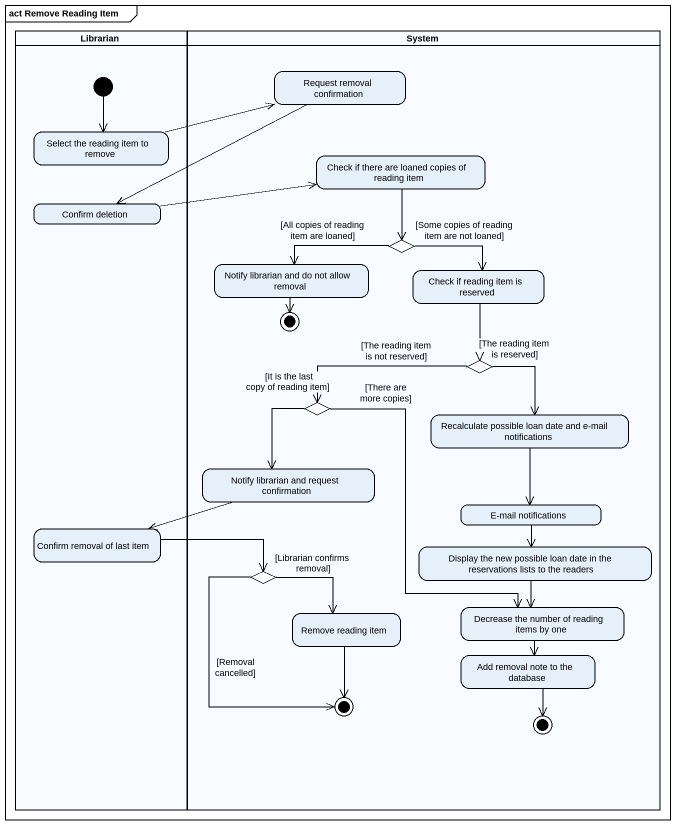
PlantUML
@startuml
mainframe act Remove Reading Item
hide empty description
state Librarian <<partition>> {
  state "Select the reading item to remove" as Select_the_reading_item_to
  state "Confirm deletion" as Confirm_deletion
  state "Confirm removal of last item" as Confirm_removal_of_last_item
  [*] --> Select_the_reading_item_to
}
state System <<partition>> {
  state "Request removal confirmation" as Request_removal_confirmation
  state "Check if there are loaned copies of reading item" as Check_if_there_are_loaned
  state "Notify librarian and do not allow removal" as Notify_librarian_and_do_not
  state choice1 <<choice>>
  state "Check if reading item is reserved" as Check_if_reading_item_is
  state final1 <<end>>
  state choice2 <<choice>>
  state choice3 <<choice>>
  state "Recalculate possible loan date and e-mail notifications" as Recalculate_possible_loan
  state "Notify librarian and request confirmation" as Notify_librarian_and
  state "E-mail notifications" as E_mail_notifications
  state choice4 <<choice>>
  state "Display the new possible loan date in the reservations lists to the readers" as Display_the_new_possible
  state "Remove reading item" as Remove_reading_item
  state "Decrease the number of reading items by one" as Decrease_the_number_of
  state "Add removal note to the database" as Add_removal_note_to_the
  state final2 <<end>>
  state final3 <<end>>
}
Request_removal_confirmation -left-> Confirm_deletion
Select_the_reading_item_to -right-> Request_removal_confirmation
Check_if_there_are_loaned --> choice1
Confirm_deletion -right-> Check_if_there_are_loaned
Notify_librarian_and_do_not --> final1
choice1 -left-> Notify_librarian_and_do_not : [All copies of reading item are loaned]
choice1 -right-> Check_if_reading_item_is : [Some copies of reading item are not loaned]
Check_if_reading_item_is --> choice2
choice2 -left-> choice3 : [The reading item is not reserved]
choice2 --> Recalculate_possible_loan : [The reading item is reserved]
choice3 --> Notify_librarian_and : [It is the last copy of reading item]
choice3 --> Decrease_the_number_of : [There are more copies]
Recalculate_possible_loan --> E_mail_notifications
Notify_librarian_and -left-> Confirm_removal_of_last_item
E_mail_notifications --> Display_the_new_possible
Confirm_removal_of_last_item -right-> choice4
choice4 --> Remove_reading_item : [Librarian confirms removal]
choice4 --> final2 : [Removal cancelled]
Display_the_new_possible --> Decrease_the_number_of
Remove_reading_item --> final2
Decrease_the_number_of --> Add_removal_note_to_the
Add_removal_note_to_the --> final3
@enduml
